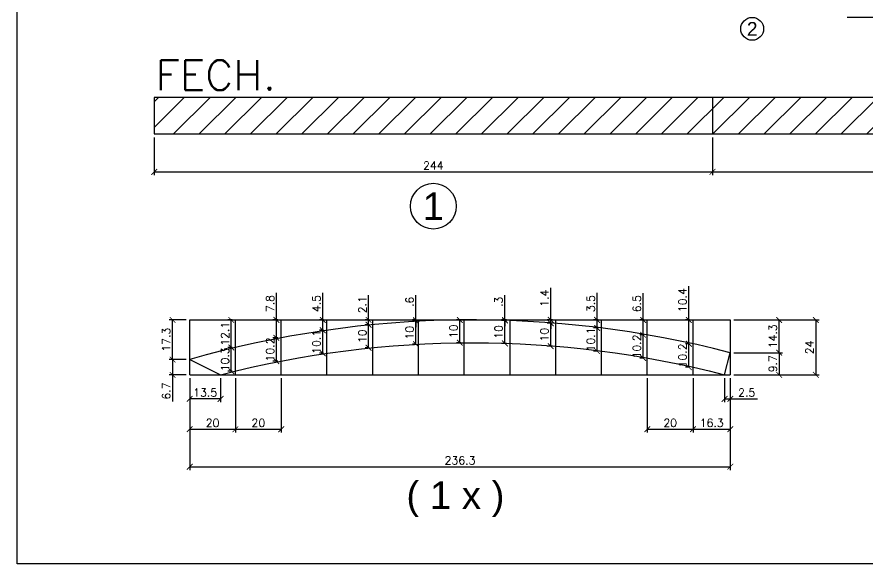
# Model space of a CAD drawing. Extents: x 4150 to 8661, y -614 to 3008.
# Drawn here: x 7153 to 7896, y 752 to 1230 of the extents above; entities that cross this region are included whole.
import ezdxf
from ezdxf.enums import TextEntityAlignment as Align

# ---------------------------------------------------------------- set-up
doc = ezdxf.new("R2010")
doc.units = 0
doc.header["$PDMODE"] = 34
for name, color, linetype in [('COTA', 241, 'Continuous'), ('Painéis', 200, 'Continuous'), ('Romaneio', 10, 'Continuous')]:
    doc.layers.add(name, color=color, linetype=linetype)
doc.layers.add('Hachura', color=251, linetype='Continuous', lineweight=9)
doc.layers.add('Texto Seção', color=7, linetype='Continuous', lineweight=15)
doc.styles.add('ARIAL', font='arial.ttf')
doc.styles.add('REGUA-120', font='ROMANS.shx', dxfattribs={"height": 15})
doc.styles.add('ROMANS', font='romans.shx')
doc.dimstyles.new('Cota Seção (2x)', dxfattribs={"dimtxt": 7, "dimasz": 5, "dimexe": 3, "dimexo": 3, "dimgap": 2, "dimtad": 3, "dimdec": 1, "dimlfac": 0.5, "dimzin": 12, "dimdsep": 46, "dimtxsty": 'ROMANS', "dimblk": 'ARCHTICK', "dimcen": 0, "dimclrd": 4, "dimclre": 4, "dimclrt": 1, "dimadec": 1, "dimazin": 3, "dimtfac": 1, "dimtdec": 1, "dimtmove": 0, "dimatfit": 3, "dimldrblk": 'OBLIQUE', "dimfxl": 1, "dimtolj": 1, "dimtzin": 12, "dimarcsym": 0})

# ---------------------------------------------------------------- blocks, each defined once
blk = doc.blocks.new('_ArchTick')
at = {"color": 0, "linetype": 'ByBlock', "const_width": 0.15}
blk.add_lwpolyline([(-0.5, -0.5), (0.5, 0.5)], dxfattribs=at)
blk = doc.blocks.new('*D679')
at = {"layer": 'COTA', "color": 4, "lineweight": -2, "transparency": 16777216}
for p, q in [((7272.56, 1124.72), (7272.56, 1091.56)), ((7760.56, 1124.72), (7760.56, 1091.56)), ((7272.56, 1094.56), (7760.56, 1094.56))]:
    blk.add_line(p, q, dxfattribs=at)
at = {"layer": 'Defpoints', "color": 0, "transparency": 16777216}
for p in [(7272.56, 1127.72), (7760.56, 1127.72), (7760.56, 1094.56)]:
    blk.add_point(p, dxfattribs=at)
at = {"layer": 'COTA', "color": 4, "lineweight": -2, "transparency": 16777216, "xscale": 5, "yscale": 5, "zscale": 5, "rotation": 180}
blk.add_blockref('_ArchTick', (7272.56, 1094.56), dxfattribs=at)
at = {"layer": 'COTA', "color": 4, "lineweight": -2, "transparency": 16777216, "xscale": 5, "yscale": 5, "zscale": 5}
blk.add_blockref('_ArchTick', (7760.56, 1094.56), dxfattribs=at)
at = {"layer": 'COTA', "color": 1, "transparency": 16777216, "insert": (7516.56, 1100.06), "char_height": 7, "attachment_point": 5, "style": 'ROMANS'}
blk.add_mtext('\\A1;244', dxfattribs=at)
blk = doc.blocks.new('_Oblique')
at = {"color": 0, "linetype": 'ByBlock', "lineweight": -2}
blk.add_line((-0.5, -0.5), (0.5, 0.5), dxfattribs=at)
blk = doc.blocks.new('*D941')
at = {"layer": 'COTA', "color": 4, "lineweight": -2, "transparency": 16777216}
for p, q in [((7760.56, 1124.72), (7760.56, 1091.56)), ((8102.56, 1124.72), (8102.56, 1091.56)), ((7760.56, 1094.56), (8102.56, 1094.56))]:
    blk.add_line(p, q, dxfattribs=at)
at = {"layer": 'Defpoints', "color": 0, "transparency": 16777216}
for p in [(7760.56, 1127.72), (8102.56, 1127.72), (8102.56, 1094.56)]:
    blk.add_point(p, dxfattribs=at)
at = {"layer": 'COTA', "color": 4, "lineweight": -2, "transparency": 16777216, "xscale": 5, "yscale": 5, "zscale": 5, "rotation": 180}
blk.add_blockref('_ArchTick', (7760.56, 1094.56), dxfattribs=at)
at = {"layer": 'COTA', "color": 4, "lineweight": -2, "transparency": 16777216, "xscale": 5, "yscale": 5, "zscale": 5}
blk.add_blockref('_ArchTick', (8102.56, 1094.56), dxfattribs=at)
at = {"layer": 'COTA', "color": 1, "transparency": 16777216, "insert": (7931.56, 1100.06), "char_height": 7, "attachment_point": 5, "style": 'ROMANS'}
blk.add_mtext('\\A1;171', dxfattribs=at)
blk = doc.blocks.new('*D885')
at = {"layer": 'COTA', "color": 4, "lineweight": -2, "transparency": 16777216}
for p, q in [((7303.56, 914.06), (7303.56, 833.71)), ((7776.14, 914.06), (7776.14, 833.71)), ((7303.56, 836.71), (7776.14, 836.71))]:
    blk.add_line(p, q, dxfattribs=at)
at = {"layer": 'Defpoints', "color": 0, "transparency": 16777216}
for p in [(7303.56, 917.06), (7776.14, 917.06), (7776.14, 836.71)]:
    blk.add_point(p, dxfattribs=at)
at = {"layer": 'COTA', "color": 4, "lineweight": -2, "transparency": 16777216, "xscale": 5, "yscale": 5, "zscale": 5, "rotation": 180}
blk.add_blockref('_ArchTick', (7303.56, 836.71), dxfattribs=at)
at = {"layer": 'COTA', "color": 4, "lineweight": -2, "transparency": 16777216, "xscale": 5, "yscale": 5, "zscale": 5}
blk.add_blockref('_ArchTick', (7776.14, 836.71), dxfattribs=at)
at = {"layer": 'COTA', "color": 1, "transparency": 16777216, "insert": (7539.85, 842.21), "char_height": 7, "attachment_point": 5, "style": 'ROMANS'}
blk.add_mtext('\\A1;236.3', dxfattribs=at)
blk = doc.blocks.new('*D886')
at = {"layer": 'COTA', "color": 4, "lineweight": -2, "transparency": 16777216}
for p, q in [((7300.56, 930.42), (7285.58, 930.42)), ((7288.58, 930.42), (7288.58, 917.06)), ((7300.56, 917.06), (7285.58, 917.06)), ((7288.58, 917.06), (7288.58, 893.72))]:
    blk.add_line(p, q, dxfattribs=at)
at = {"layer": 'Defpoints', "color": 0, "transparency": 16777216}
for p in [(7303.56, 930.42), (7288.58, 917.06), (7303.56, 917.06)]:
    blk.add_point(p, dxfattribs=at)
at = {"layer": 'COTA', "color": 4, "lineweight": -2, "transparency": 16777216, "xscale": 5, "yscale": 5, "zscale": 5}
for p, rotation in [((7288.58, 930.42), 90), ((7288.58, 917.06), 270)]:
    blk.add_blockref('_ArchTick', p, dxfattribs=dict(at, rotation=rotation))
at = {"layer": 'COTA', "color": 1, "transparency": 16777216, "insert": (7283.08, 902.89), "char_height": 7, "attachment_point": 5, "rotation": 90, "style": 'ROMANS'}
blk.add_mtext('\\A1;6.7', dxfattribs=at)
blk = doc.blocks.new('*D887')
at = {"layer": 'COTA', "color": 4, "lineweight": -2, "transparency": 16777216}
for p, q in [((7300.56, 965.07), (7285.58, 965.07)), ((7288.58, 930.42), (7288.58, 965.07)), ((7300.56, 930.42), (7285.58, 930.42))]:
    blk.add_line(p, q, dxfattribs=at)
at = {"layer": 'Defpoints', "color": 0, "transparency": 16777216}
for p in [(7288.58, 965.07), (7303.56, 965.07), (7303.56, 930.42)]:
    blk.add_point(p, dxfattribs=at)
at = {"layer": 'COTA', "color": 4, "lineweight": -2, "transparency": 16777216, "xscale": 5, "yscale": 5, "zscale": 5}
for p, rotation in [((7288.58, 965.07), 90), ((7288.58, 930.42), 270)]:
    blk.add_blockref('_ArchTick', p, dxfattribs=dict(at, rotation=rotation))
at = {"layer": 'COTA', "color": 1, "transparency": 16777216, "insert": (7283.08, 947.74), "char_height": 7, "attachment_point": 5, "rotation": 90, "style": 'ROMANS'}
blk.add_mtext('\\A1;17.3', dxfattribs=at)
blk = doc.blocks.new('*D888')
at = {"layer": 'COTA', "color": 4, "lineweight": -2, "transparency": 16777216}
for p, q in [((7303.56, 914.06), (7303.56, 893.04)), ((7330.55, 914.06), (7330.55, 893.04)), ((7330.55, 896.04), (7303.56, 896.04))]:
    blk.add_line(p, q, dxfattribs=at)
at = {"layer": 'Defpoints', "color": 0, "transparency": 16777216}
for p in [(7303.56, 917.06), (7330.55, 917.06), (7303.56, 896.04)]:
    blk.add_point(p, dxfattribs=at)
at = {"layer": 'COTA', "color": 4, "lineweight": -2, "transparency": 16777216, "xscale": 5, "yscale": 5, "zscale": 5, "rotation": 180}
blk.add_blockref('_ArchTick', (7303.56, 896.04), dxfattribs=at)
at = {"layer": 'COTA', "color": 4, "lineweight": -2, "transparency": 16777216, "xscale": 5, "yscale": 5, "zscale": 5}
blk.add_blockref('_ArchTick', (7330.55, 896.04), dxfattribs=at)
at = {"layer": 'COTA', "color": 1, "transparency": 16777216, "insert": (7317.06, 901.54), "char_height": 7, "attachment_point": 5, "style": 'ROMANS'}
blk.add_mtext('\\A1;13.5', dxfattribs=at)
blk = doc.blocks.new('*D889')
at = {"layer": 'COTA', "color": 4, "lineweight": -2, "transparency": 16777216}
for p, q in [((7303.56, 914.06), (7303.56, 866.52)), ((7343.56, 914.06), (7343.56, 866.52)), ((7303.56, 869.52), (7343.56, 869.52))]:
    blk.add_line(p, q, dxfattribs=at)
at = {"layer": 'Defpoints', "color": 0, "transparency": 16777216}
for p in [(7303.56, 917.06), (7343.56, 917.06), (7343.56, 869.52)]:
    blk.add_point(p, dxfattribs=at)
at = {"layer": 'COTA', "color": 4, "lineweight": -2, "transparency": 16777216, "xscale": 5, "yscale": 5, "zscale": 5, "rotation": 180}
blk.add_blockref('_ArchTick', (7303.56, 869.52), dxfattribs=at)
at = {"layer": 'COTA', "color": 4, "lineweight": -2, "transparency": 16777216, "xscale": 5, "yscale": 5, "zscale": 5}
blk.add_blockref('_ArchTick', (7343.56, 869.52), dxfattribs=at)
at = {"layer": 'COTA', "color": 1, "transparency": 16777216, "insert": (7323.56, 875.02), "char_height": 7, "attachment_point": 5, "style": 'ROMANS'}
blk.add_mtext('\\A1;20', dxfattribs=at)
blk = doc.blocks.new('*D890')
at = {"layer": 'COTA', "color": 4, "lineweight": -2, "transparency": 16777216}
for p, q in [((7343.56, 914.06), (7343.56, 866.52)), ((7383.56, 914.06), (7383.56, 866.52)), ((7343.56, 869.52), (7383.56, 869.52))]:
    blk.add_line(p, q, dxfattribs=at)
at = {"layer": 'Defpoints', "color": 0, "transparency": 16777216}
for p in [(7343.56, 917.06), (7383.56, 917.06), (7383.56, 869.52)]:
    blk.add_point(p, dxfattribs=at)
at = {"layer": 'COTA', "color": 4, "lineweight": -2, "transparency": 16777216, "xscale": 5, "yscale": 5, "zscale": 5, "rotation": 180}
blk.add_blockref('_ArchTick', (7343.56, 869.52), dxfattribs=at)
at = {"layer": 'COTA', "color": 4, "lineweight": -2, "transparency": 16777216, "xscale": 5, "yscale": 5, "zscale": 5}
blk.add_blockref('_ArchTick', (7383.56, 869.52), dxfattribs=at)
at = {"layer": 'COTA', "color": 1, "transparency": 16777216, "insert": (7363.56, 875.02), "char_height": 7, "attachment_point": 5, "style": 'ROMANS'}
blk.add_mtext('\\A1;20', dxfattribs=at)
blk = doc.blocks.new('*D891')
at = {"layer": 'COTA', "color": 4, "lineweight": -2, "transparency": 16777216}
for p, q in [((7703.56, 914.06), (7703.56, 866.52)), ((7743.56, 914.06), (7743.56, 866.52)), ((7703.56, 869.52), (7743.56, 869.52))]:
    blk.add_line(p, q, dxfattribs=at)
at = {"layer": 'Defpoints', "color": 0, "transparency": 16777216}
for p in [(7703.56, 917.06), (7743.56, 917.06), (7743.56, 869.52)]:
    blk.add_point(p, dxfattribs=at)
at = {"layer": 'COTA', "color": 4, "lineweight": -2, "transparency": 16777216, "xscale": 5, "yscale": 5, "zscale": 5, "rotation": 180}
blk.add_blockref('_ArchTick', (7703.56, 869.52), dxfattribs=at)
at = {"layer": 'COTA', "color": 4, "lineweight": -2, "transparency": 16777216, "xscale": 5, "yscale": 5, "zscale": 5}
blk.add_blockref('_ArchTick', (7743.56, 869.52), dxfattribs=at)
at = {"layer": 'COTA', "color": 1, "transparency": 16777216, "insert": (7723.56, 875.02), "char_height": 7, "attachment_point": 5, "style": 'ROMANS'}
blk.add_mtext('\\A1;20', dxfattribs=at)
blk = doc.blocks.new('*D892')
at = {"layer": 'COTA', "color": 4, "lineweight": -2, "transparency": 16777216}
for p, q in [((7743.56, 914.06), (7743.56, 866.52)), ((7776.14, 914.06), (7776.14, 866.52)), ((7743.56, 869.52), (7776.14, 869.52))]:
    blk.add_line(p, q, dxfattribs=at)
at = {"layer": 'Defpoints', "color": 0, "transparency": 16777216}
for p in [(7743.56, 917.06), (7776.14, 917.06), (7776.14, 869.52)]:
    blk.add_point(p, dxfattribs=at)
at = {"layer": 'COTA', "color": 4, "lineweight": -2, "transparency": 16777216, "xscale": 5, "yscale": 5, "zscale": 5, "rotation": 180}
blk.add_blockref('_ArchTick', (7743.56, 869.52), dxfattribs=at)
at = {"layer": 'COTA', "color": 4, "lineweight": -2, "transparency": 16777216, "xscale": 5, "yscale": 5, "zscale": 5}
blk.add_blockref('_ArchTick', (7776.14, 869.52), dxfattribs=at)
at = {"layer": 'COTA', "color": 1, "transparency": 16777216, "insert": (7759.85, 875.02), "char_height": 7, "attachment_point": 5, "style": 'ROMANS'}
blk.add_mtext('\\A1;16.3', dxfattribs=at)
blk = doc.blocks.new('*D893')
at = {"layer": 'COTA', "color": 4, "lineweight": -2, "transparency": 16777216}
for p, q in [((7771.12, 914.06), (7771.12, 893.04)), ((7776.14, 914.06), (7776.14, 893.04)), ((7771.12, 896.04), (7776.14, 896.04)), ((7776.14, 896.04), (7799.8, 896.04))]:
    blk.add_line(p, q, dxfattribs=at)
at = {"layer": 'Defpoints', "color": 0, "transparency": 16777216}
for p in [(7771.12, 917.06), (7776.14, 917.06), (7776.14, 896.04)]:
    blk.add_point(p, dxfattribs=at)
at = {"layer": 'COTA', "color": 4, "lineweight": -2, "transparency": 16777216, "xscale": 5, "yscale": 5, "zscale": 5, "rotation": 180}
blk.add_blockref('_ArchTick', (7771.12, 896.04), dxfattribs=at)
at = {"layer": 'COTA', "color": 4, "lineweight": -2, "transparency": 16777216, "xscale": 5, "yscale": 5, "zscale": 5}
blk.add_blockref('_ArchTick', (7776.14, 896.04), dxfattribs=at)
at = {"layer": 'COTA', "color": 1, "transparency": 16777216, "insert": (7790.47, 901.54), "char_height": 7, "attachment_point": 5, "style": 'ROMANS'}
blk.add_mtext('\\A1;2.5', dxfattribs=at)
blk = doc.blocks.new('*D894')
at = {"layer": 'COTA', "color": 4, "lineweight": -2, "transparency": 16777216}
for p, q in [((7779.14, 936.42), (7821.85, 936.42)), ((7818.85, 936.42), (7818.85, 917.06)), ((7779.14, 917.06), (7821.85, 917.06))]:
    blk.add_line(p, q, dxfattribs=at)
at = {"layer": 'Defpoints', "color": 0, "transparency": 16777216}
for p in [(7776.14, 936.42), (7776.14, 917.06), (7818.85, 917.06)]:
    blk.add_point(p, dxfattribs=at)
at = {"layer": 'COTA', "color": 4, "lineweight": -2, "transparency": 16777216, "xscale": 5, "yscale": 5, "zscale": 5}
for p, rotation in [((7818.85, 936.42), 90), ((7818.85, 917.06), 270)]:
    blk.add_blockref('_ArchTick', p, dxfattribs=dict(at, rotation=rotation))
at = {"layer": 'COTA', "color": 1, "transparency": 16777216, "insert": (7813.35, 926.74), "char_height": 7, "attachment_point": 5, "rotation": 90, "style": 'ROMANS'}
blk.add_mtext('\\A1;9.7', dxfattribs=at)
blk = doc.blocks.new('*D895')
at = {"layer": 'COTA', "color": 4, "lineweight": -2, "transparency": 16777216}
for p, q in [((7779.14, 965.07), (7821.85, 965.07)), ((7818.85, 936.42), (7818.85, 965.07)), ((7779.14, 936.42), (7821.85, 936.42))]:
    blk.add_line(p, q, dxfattribs=at)
at = {"layer": 'Defpoints', "color": 0, "transparency": 16777216}
for p in [(7776.14, 965.07), (7818.85, 965.07), (7776.14, 936.42)]:
    blk.add_point(p, dxfattribs=at)
at = {"layer": 'COTA', "color": 4, "lineweight": -2, "transparency": 16777216, "xscale": 5, "yscale": 5, "zscale": 5}
for p, rotation in [((7818.85, 965.07), 90), ((7818.85, 936.42), 270)]:
    blk.add_blockref('_ArchTick', p, dxfattribs=dict(at, rotation=rotation))
at = {"layer": 'COTA', "color": 1, "transparency": 16777216, "insert": (7813.35, 950.74), "char_height": 7, "attachment_point": 5, "rotation": 90, "style": 'ROMANS'}
blk.add_mtext('\\A1;14.3', dxfattribs=at)
blk = doc.blocks.new('*D896')
at = {"layer": 'COTA', "color": 4, "lineweight": -2, "transparency": 16777216}
for p, q in [((7779.14, 965.07), (7853.89, 965.07)), ((7850.89, 965.07), (7850.89, 917.06)), ((7779.14, 917.06), (7853.89, 917.06))]:
    blk.add_line(p, q, dxfattribs=at)
at = {"layer": 'Defpoints', "color": 0, "transparency": 16777216}
for p in [(7776.14, 965.07), (7776.14, 917.06), (7850.89, 917.06)]:
    blk.add_point(p, dxfattribs=at)
at = {"layer": 'COTA', "color": 4, "lineweight": -2, "transparency": 16777216, "xscale": 5, "yscale": 5, "zscale": 5}
for p, rotation in [((7850.89, 965.07), 90), ((7850.89, 917.06), 270)]:
    blk.add_blockref('_ArchTick', p, dxfattribs=dict(at, rotation=rotation))
at = {"layer": 'COTA', "color": 1, "transparency": 16777216, "insert": (7845.39, 941.06), "char_height": 7, "attachment_point": 5, "rotation": 90, "style": 'ROMANS'}
blk.add_mtext('\\A1;24', dxfattribs=at)
blk = doc.blocks.new('*D897')
at = {"layer": 'COTA', "color": 4, "lineweight": -2, "transparency": 16777216}
for p, q in [((7340.56, 940.89), (7336.95, 940.89)), ((7339.95, 920.32), (7339.95, 940.89)), ((7340.56, 920.32), (7336.95, 920.32))]:
    blk.add_line(p, q, dxfattribs=at)
at = {"layer": 'Defpoints', "color": 0, "transparency": 16777216}
for p in [(7339.95, 940.89), (7343.56, 940.89), (7343.56, 920.32)]:
    blk.add_point(p, dxfattribs=at)
at = {"layer": 'COTA', "color": 4, "lineweight": -2, "transparency": 16777216, "xscale": 5, "yscale": 5, "zscale": 5}
for p, rotation in [((7339.95, 940.89), 90), ((7339.95, 920.32), 270)]:
    blk.add_blockref('_ArchTick', p, dxfattribs=dict(at, rotation=rotation))
at = {"layer": 'COTA', "color": 1, "transparency": 16777216, "insert": (7334.45, 930.61), "char_height": 7, "attachment_point": 5, "rotation": 90, "style": 'ROMANS'}
blk.add_mtext('\\A1;10.3', dxfattribs=at)
blk = doc.blocks.new('*D898')
at = {"layer": 'COTA', "color": 4, "lineweight": -2, "transparency": 16777216}
for p, q in [((7340.56, 965.07), (7336.95, 965.07)), ((7339.95, 940.89), (7339.95, 965.07)), ((7340.56, 940.89), (7336.95, 940.89))]:
    blk.add_line(p, q, dxfattribs=at)
at = {"layer": 'Defpoints', "color": 0, "transparency": 16777216}
for p in [(7339.95, 965.07), (7343.56, 965.07), (7343.56, 940.89)]:
    blk.add_point(p, dxfattribs=at)
at = {"layer": 'COTA', "color": 4, "lineweight": -2, "transparency": 16777216, "xscale": 5, "yscale": 5, "zscale": 5}
for p, rotation in [((7339.95, 965.07), 90), ((7339.95, 940.89), 270)]:
    blk.add_blockref('_ArchTick', p, dxfattribs=dict(at, rotation=rotation))
at = {"layer": 'COTA', "color": 1, "transparency": 16777216, "insert": (7334.45, 952.98), "char_height": 7, "attachment_point": 5, "rotation": 90, "style": 'ROMANS'}
blk.add_mtext('\\A1;12.1', dxfattribs=at)
blk = doc.blocks.new('*D899')
at = {"layer": 'COTA', "color": 4, "lineweight": -2, "transparency": 16777216}
for p, q in [((7380.56, 949.42), (7376.32, 949.42)), ((7379.32, 929.06), (7379.32, 949.42)), ((7380.56, 929.06), (7376.32, 929.06))]:
    blk.add_line(p, q, dxfattribs=at)
at = {"layer": 'Defpoints', "color": 0, "transparency": 16777216}
for p in [(7379.32, 949.42), (7383.56, 949.42), (7383.56, 929.06)]:
    blk.add_point(p, dxfattribs=at)
at = {"layer": 'COTA', "color": 4, "lineweight": -2, "transparency": 16777216, "xscale": 5, "yscale": 5, "zscale": 5}
for p, rotation in [((7379.32, 949.42), 90), ((7379.32, 929.06), 270)]:
    blk.add_blockref('_ArchTick', p, dxfattribs=dict(at, rotation=rotation))
at = {"layer": 'COTA', "color": 1, "transparency": 16777216, "insert": (7373.82, 939.24), "char_height": 7, "attachment_point": 5, "rotation": 90, "style": 'ROMANS'}
blk.add_mtext('\\A1;10.2', dxfattribs=at)
blk = doc.blocks.new('*D900')
at = {"layer": 'COTA', "color": 4, "lineweight": -2, "transparency": 16777216}
for p, q in [((7379.32, 965.07), (7379.32, 988.73)), ((7380.56, 965.07), (7376.32, 965.07)), ((7379.32, 949.42), (7379.32, 965.07)), ((7380.56, 949.42), (7376.32, 949.42))]:
    blk.add_line(p, q, dxfattribs=at)
at = {"layer": 'Defpoints', "color": 0, "transparency": 16777216}
for p in [(7379.32, 965.07), (7383.56, 965.07), (7383.56, 949.42)]:
    blk.add_point(p, dxfattribs=at)
at = {"layer": 'COTA', "color": 4, "lineweight": -2, "transparency": 16777216, "xscale": 5, "yscale": 5, "zscale": 5}
for p, rotation in [((7379.32, 965.07), 90), ((7379.32, 949.42), 270)]:
    blk.add_blockref('_ArchTick', p, dxfattribs=dict(at, rotation=rotation))
at = {"layer": 'COTA', "color": 1, "transparency": 16777216, "insert": (7373.82, 979.4), "char_height": 7, "attachment_point": 5, "rotation": 90, "style": 'ROMANS'}
blk.add_mtext('\\A1;7.8', dxfattribs=at)
blk = doc.blocks.new('*D901')
at = {"layer": 'COTA', "color": 4, "lineweight": -2, "transparency": 16777216}
for p, q in [((7420.56, 956.07), (7416.9, 956.07)), ((7419.9, 935.87), (7419.9, 956.07)), ((7420.56, 935.87), (7416.9, 935.87))]:
    blk.add_line(p, q, dxfattribs=at)
at = {"layer": 'Defpoints', "color": 0, "transparency": 16777216}
for p in [(7419.9, 956.07), (7423.56, 956.07), (7423.56, 935.87)]:
    blk.add_point(p, dxfattribs=at)
at = {"layer": 'COTA', "color": 4, "lineweight": -2, "transparency": 16777216, "xscale": 5, "yscale": 5, "zscale": 5}
for p, rotation in [((7419.9, 956.07), 90), ((7419.9, 935.87), 270)]:
    blk.add_blockref('_ArchTick', p, dxfattribs=dict(at, rotation=rotation))
at = {"layer": 'COTA', "color": 1, "transparency": 16777216, "insert": (7414.4, 945.97), "char_height": 7, "attachment_point": 5, "rotation": 90, "style": 'ROMANS'}
blk.add_mtext('\\A1;10.1', dxfattribs=at)
blk = doc.blocks.new('*D902')
at = {"layer": 'COTA', "color": 4, "lineweight": -2, "transparency": 16777216}
for p, q in [((7419.9, 965.07), (7419.9, 988.73)), ((7420.56, 965.07), (7416.9, 965.07)), ((7419.9, 956.07), (7419.9, 965.07)), ((7420.56, 956.07), (7416.9, 956.07))]:
    blk.add_line(p, q, dxfattribs=at)
at = {"layer": 'Defpoints', "color": 0, "transparency": 16777216}
for p in [(7419.9, 965.07), (7423.56, 965.07), (7423.56, 956.07)]:
    blk.add_point(p, dxfattribs=at)
at = {"layer": 'COTA', "color": 4, "lineweight": -2, "transparency": 16777216, "xscale": 5, "yscale": 5, "zscale": 5}
for p, rotation in [((7419.9, 965.07), 90), ((7419.9, 956.07), 270)]:
    blk.add_blockref('_ArchTick', p, dxfattribs=dict(at, rotation=rotation))
at = {"layer": 'COTA', "color": 1, "transparency": 16777216, "insert": (7414.4, 979.4), "char_height": 7, "attachment_point": 5, "rotation": 90, "style": 'ROMANS'}
blk.add_mtext('\\A1;4.5', dxfattribs=at)
blk = doc.blocks.new('*D903')
at = {"layer": 'COTA', "color": 4, "lineweight": -2, "transparency": 16777216}
for p, q in [((7460.56, 960.89), (7456.98, 960.89)), ((7459.98, 940.79), (7459.98, 960.89)), ((7460.56, 940.79), (7456.98, 940.79))]:
    blk.add_line(p, q, dxfattribs=at)
at = {"layer": 'Defpoints', "color": 0, "transparency": 16777216}
for p in [(7459.98, 960.89), (7463.56, 960.89), (7463.56, 940.79)]:
    blk.add_point(p, dxfattribs=at)
at = {"layer": 'COTA', "color": 4, "lineweight": -2, "transparency": 16777216, "xscale": 5, "yscale": 5, "zscale": 5}
for p, rotation in [((7459.98, 960.89), 90), ((7459.98, 940.79), 270)]:
    blk.add_blockref('_ArchTick', p, dxfattribs=dict(at, rotation=rotation))
at = {"layer": 'COTA', "color": 1, "transparency": 16777216, "insert": (7454.48, 950.84), "char_height": 7, "attachment_point": 5, "rotation": 90, "style": 'ROMANS'}
blk.add_mtext('\\A1;10', dxfattribs=at)
blk = doc.blocks.new('*D904')
at = {"layer": 'COTA', "color": 4, "lineweight": -2, "transparency": 16777216}
for p, q in [((7459.98, 965.07), (7459.98, 986.73)), ((7460.56, 965.07), (7456.98, 965.07)), ((7460.56, 960.89), (7456.98, 960.89)), ((7459.98, 960.89), (7459.98, 965.07))]:
    blk.add_line(p, q, dxfattribs=at)
at = {"layer": 'Defpoints', "color": 0, "transparency": 16777216}
for p in [(7459.98, 965.07), (7463.56, 965.07), (7463.56, 960.89)]:
    blk.add_point(p, dxfattribs=at)
at = {"layer": 'COTA', "color": 4, "lineweight": -2, "transparency": 16777216, "xscale": 5, "yscale": 5, "zscale": 5}
for p, rotation in [((7459.98, 965.07), 90), ((7459.98, 960.89), 270)]:
    blk.add_blockref('_ArchTick', p, dxfattribs=dict(at, rotation=rotation))
at = {"layer": 'COTA', "color": 1, "transparency": 16777216, "insert": (7454.48, 978.4), "char_height": 7, "attachment_point": 5, "rotation": 90, "style": 'ROMANS'}
blk.add_mtext('\\A1;2.1', dxfattribs=at)
blk = doc.blocks.new('*D905')
at = {"layer": 'COTA', "color": 4, "lineweight": -2, "transparency": 16777216}
for p, q in [((7500.56, 963.89), (7498.31, 963.89)), ((7501.31, 943.87), (7501.31, 963.89)), ((7500.56, 943.87), (7498.31, 943.87))]:
    blk.add_line(p, q, dxfattribs=at)
at = {"layer": 'Defpoints', "color": 0, "transparency": 16777216}
for p in [(7501.31, 963.89), (7503.56, 963.89), (7503.56, 943.87)]:
    blk.add_point(p, dxfattribs=at)
at = {"layer": 'COTA', "color": 4, "lineweight": -2, "transparency": 16777216, "xscale": 5, "yscale": 5, "zscale": 5}
for p, rotation in [((7501.31, 963.89), 90), ((7501.31, 943.87), 270)]:
    blk.add_blockref('_ArchTick', p, dxfattribs=dict(at, rotation=rotation))
at = {"layer": 'COTA', "color": 1, "transparency": 16777216, "insert": (7495.81, 953.88), "char_height": 7, "attachment_point": 5, "rotation": 90, "style": 'ROMANS'}
blk.add_mtext('\\A1;10', dxfattribs=at)
blk = doc.blocks.new('*D906')
at = {"layer": 'COTA', "color": 4, "lineweight": -2, "transparency": 16777216}
for p, q in [((7501.31, 965.07), (7501.31, 986.73)), ((7500.56, 965.07), (7498.31, 965.07)), ((7500.56, 963.89), (7498.31, 963.89)), ((7501.31, 963.89), (7501.31, 965.07)), ((7501.31, 963.89), (7501.31, 958.89))]:
    blk.add_line(p, q, dxfattribs=at)
at = {"layer": 'Defpoints', "color": 0, "transparency": 16777216}
for p in [(7501.31, 965.07), (7503.56, 965.07), (7503.56, 963.89)]:
    blk.add_point(p, dxfattribs=at)
at = {"layer": 'COTA', "color": 4, "lineweight": -2, "transparency": 16777216, "xscale": 5, "yscale": 5, "zscale": 5}
for p, rotation in [((7501.31, 965.07), 270), ((7501.31, 963.89), 90)]:
    blk.add_blockref('_ArchTick', p, dxfattribs=dict(at, rotation=rotation))
at = {"layer": 'COTA', "color": 1, "transparency": 16777216, "insert": (7495.81, 980.9), "char_height": 7, "attachment_point": 5, "rotation": 90, "style": 'ROMANS'}
blk.add_mtext('\\A1;.6', dxfattribs=at)
blk = doc.blocks.new('*D907')
at = {"layer": 'COTA', "color": 4, "lineweight": -2, "transparency": 16777216}
for p, q in [((7540.56, 965.07), (7536.71, 965.07)), ((7539.71, 945.11), (7539.71, 965.07)), ((7540.56, 945.11), (7536.71, 945.11))]:
    blk.add_line(p, q, dxfattribs=at)
at = {"layer": 'Defpoints', "color": 0, "transparency": 16777216}
for p in [(7539.71, 965.07), (7543.56, 965.07), (7543.56, 945.11)]:
    blk.add_point(p, dxfattribs=at)
at = {"layer": 'COTA', "color": 4, "lineweight": -2, "transparency": 16777216, "xscale": 5, "yscale": 5, "zscale": 5}
for p, rotation in [((7539.71, 965.07), 90), ((7539.71, 945.11), 270)]:
    blk.add_blockref('_ArchTick', p, dxfattribs=dict(at, rotation=rotation))
at = {"layer": 'COTA', "color": 1, "transparency": 16777216, "insert": (7534.21, 955.09), "char_height": 7, "attachment_point": 5, "rotation": 90, "style": 'ROMANS'}
blk.add_mtext('\\A1;10', dxfattribs=at)
blk = doc.blocks.new('*D908')
at = {"layer": 'COTA', "color": 4, "lineweight": -2, "transparency": 16777216}
for p, q in [((7580.56, 964.54), (7576.11, 964.54)), ((7579.11, 944.53), (7579.11, 964.54)), ((7580.56, 944.53), (7576.11, 944.53))]:
    blk.add_line(p, q, dxfattribs=at)
at = {"layer": 'Defpoints', "color": 0, "transparency": 16777216}
for p in [(7579.11, 964.54), (7583.56, 964.54), (7583.56, 944.53)]:
    blk.add_point(p, dxfattribs=at)
at = {"layer": 'COTA', "color": 4, "lineweight": -2, "transparency": 16777216, "xscale": 5, "yscale": 5, "zscale": 5}
for p, rotation in [((7579.11, 964.54), 90), ((7579.11, 944.53), 270)]:
    blk.add_blockref('_ArchTick', p, dxfattribs=dict(at, rotation=rotation))
at = {"layer": 'COTA', "color": 1, "transparency": 16777216, "insert": (7573.61, 954.54), "char_height": 7, "attachment_point": 5, "rotation": 90, "style": 'ROMANS'}
blk.add_mtext('\\A1;10', dxfattribs=at)
blk = doc.blocks.new('*D909')
at = {"layer": 'COTA', "color": 4, "lineweight": -2, "transparency": 16777216}
for p, q in [((7579.11, 965.07), (7579.11, 986.73)), ((7580.56, 965.07), (7576.11, 965.07)), ((7580.56, 964.54), (7576.11, 964.54)), ((7579.11, 964.54), (7579.11, 965.07)), ((7579.11, 964.54), (7579.11, 959.54))]:
    blk.add_line(p, q, dxfattribs=at)
at = {"layer": 'Defpoints', "color": 0, "transparency": 16777216}
for p in [(7579.11, 965.07), (7583.56, 965.07), (7583.56, 964.54)]:
    blk.add_point(p, dxfattribs=at)
at = {"layer": 'COTA', "color": 4, "lineweight": -2, "transparency": 16777216, "xscale": 5, "yscale": 5, "zscale": 5}
for p, rotation in [((7579.11, 965.07), 270), ((7579.11, 964.54), 90)]:
    blk.add_blockref('_ArchTick', p, dxfattribs=dict(at, rotation=rotation))
at = {"layer": 'COTA', "color": 1, "transparency": 16777216, "insert": (7573.61, 980.9), "char_height": 7, "attachment_point": 5, "rotation": 90, "style": 'ROMANS'}
blk.add_mtext('\\A1;.3', dxfattribs=at)
blk = doc.blocks.new('*D910')
at = {"layer": 'COTA', "color": 4, "lineweight": -2, "transparency": 16777216}
for p, q in [((7620.56, 962.19), (7616.18, 962.19)), ((7619.18, 942.12), (7619.18, 962.19)), ((7620.56, 942.12), (7616.18, 942.12))]:
    blk.add_line(p, q, dxfattribs=at)
at = {"layer": 'Defpoints', "color": 0, "transparency": 16777216}
for p in [(7619.18, 962.19), (7623.56, 962.19), (7623.56, 942.12)]:
    blk.add_point(p, dxfattribs=at)
at = {"layer": 'COTA', "color": 4, "lineweight": -2, "transparency": 16777216, "xscale": 5, "yscale": 5, "zscale": 5}
for p, rotation in [((7619.18, 962.19), 90), ((7619.18, 942.12), 270)]:
    blk.add_blockref('_ArchTick', p, dxfattribs=dict(at, rotation=rotation))
at = {"layer": 'COTA', "color": 1, "transparency": 16777216, "insert": (7613.68, 952.16), "char_height": 7, "attachment_point": 5, "rotation": 90, "style": 'ROMANS'}
blk.add_mtext('\\A1;10', dxfattribs=at)
blk = doc.blocks.new('*D911')
at = {"layer": 'COTA', "color": 4, "lineweight": -2, "transparency": 16777216}
for p, q in [((7619.18, 965.07), (7619.18, 993.07)), ((7620.56, 965.07), (7616.18, 965.07)), ((7620.56, 962.19), (7616.18, 962.19)), ((7619.18, 962.19), (7619.18, 965.07)), ((7619.18, 962.19), (7619.18, 957.19))]:
    blk.add_line(p, q, dxfattribs=at)
at = {"layer": 'Defpoints', "color": 0, "transparency": 16777216}
for p in [(7619.18, 965.07), (7623.56, 965.07), (7623.56, 962.19)]:
    blk.add_point(p, dxfattribs=at)
at = {"layer": 'COTA', "color": 4, "lineweight": -2, "transparency": 16777216, "xscale": 5, "yscale": 5, "zscale": 5}
for p, rotation in [((7619.18, 965.07), 270), ((7619.18, 962.19), 90)]:
    blk.add_blockref('_ArchTick', p, dxfattribs=dict(at, rotation=rotation))
at = {"layer": 'COTA', "color": 1, "transparency": 16777216, "insert": (7613.68, 984.07), "char_height": 7, "attachment_point": 5, "rotation": 90, "style": 'ROMANS'}
blk.add_mtext('\\A1;1.4', dxfattribs=at)
blk = doc.blocks.new('*D912')
at = {"layer": 'COTA', "color": 4, "lineweight": -2, "transparency": 16777216}
for p, q in [((7660.56, 958.04), (7656.68, 958.04)), ((7659.68, 937.87), (7659.68, 958.04)), ((7660.56, 937.87), (7656.68, 937.87))]:
    blk.add_line(p, q, dxfattribs=at)
at = {"layer": 'Defpoints', "color": 0, "transparency": 16777216}
for p in [(7659.68, 958.04), (7663.56, 958.04), (7663.56, 937.87)]:
    blk.add_point(p, dxfattribs=at)
at = {"layer": 'COTA', "color": 4, "lineweight": -2, "transparency": 16777216, "xscale": 5, "yscale": 5, "zscale": 5}
for p, rotation in [((7659.68, 958.04), 90), ((7659.68, 937.87), 270)]:
    blk.add_blockref('_ArchTick', p, dxfattribs=dict(at, rotation=rotation))
at = {"layer": 'COTA', "color": 1, "transparency": 16777216, "insert": (7654.18, 947.95), "char_height": 7, "attachment_point": 5, "rotation": 90, "style": 'ROMANS'}
blk.add_mtext('\\A1;10.1', dxfattribs=at)
blk = doc.blocks.new('*D913')
at = {"layer": 'COTA', "color": 4, "lineweight": -2, "transparency": 16777216}
for p, q in [((7659.68, 965.07), (7659.68, 988.73)), ((7660.56, 965.07), (7656.68, 965.07)), ((7659.68, 958.04), (7659.68, 965.07)), ((7660.56, 958.04), (7656.68, 958.04))]:
    blk.add_line(p, q, dxfattribs=at)
at = {"layer": 'Defpoints', "color": 0, "transparency": 16777216}
for p in [(7659.68, 965.07), (7663.56, 965.07), (7663.56, 958.04)]:
    blk.add_point(p, dxfattribs=at)
at = {"layer": 'COTA', "color": 4, "lineweight": -2, "transparency": 16777216, "xscale": 5, "yscale": 5, "zscale": 5}
for p, rotation in [((7659.68, 965.07), 90), ((7659.68, 958.04), 270)]:
    blk.add_blockref('_ArchTick', p, dxfattribs=dict(at, rotation=rotation))
at = {"layer": 'COTA', "color": 1, "transparency": 16777216, "insert": (7654.18, 979.4), "char_height": 7, "attachment_point": 5, "rotation": 90, "style": 'ROMANS'}
blk.add_mtext('\\A1;3.5', dxfattribs=at)
blk = doc.blocks.new('*D914')
at = {"layer": 'COTA', "color": 4, "lineweight": -2, "transparency": 16777216}
for p, q in [((7700.56, 952.06), (7696.92, 952.06)), ((7699.92, 931.75), (7699.92, 952.06)), ((7700.56, 931.75), (7696.92, 931.75))]:
    blk.add_line(p, q, dxfattribs=at)
at = {"layer": 'Defpoints', "color": 0, "transparency": 16777216}
for p in [(7699.92, 952.06), (7703.56, 952.06), (7703.56, 931.75)]:
    blk.add_point(p, dxfattribs=at)
at = {"layer": 'COTA', "color": 4, "lineweight": -2, "transparency": 16777216, "xscale": 5, "yscale": 5, "zscale": 5}
for p, rotation in [((7699.92, 952.06), 90), ((7699.92, 931.75), 270)]:
    blk.add_blockref('_ArchTick', p, dxfattribs=dict(at, rotation=rotation))
at = {"layer": 'COTA', "color": 1, "transparency": 16777216, "insert": (7694.42, 941.9), "char_height": 7, "attachment_point": 5, "rotation": 90, "style": 'ROMANS'}
blk.add_mtext('\\A1;10.2', dxfattribs=at)
blk = doc.blocks.new('*D915')
at = {"layer": 'COTA', "color": 4, "lineweight": -2, "transparency": 16777216}
for p, q in [((7699.92, 965.07), (7699.92, 988.4)), ((7700.56, 965.07), (7696.92, 965.07)), ((7699.92, 952.06), (7699.92, 965.07)), ((7700.56, 952.06), (7696.92, 952.06))]:
    blk.add_line(p, q, dxfattribs=at)
at = {"layer": 'Defpoints', "color": 0, "transparency": 16777216}
for p in [(7699.92, 965.07), (7703.56, 965.07), (7703.56, 952.06)]:
    blk.add_point(p, dxfattribs=at)
at = {"layer": 'COTA', "color": 4, "lineweight": -2, "transparency": 16777216, "xscale": 5, "yscale": 5, "zscale": 5}
for p, rotation in [((7699.92, 965.07), 90), ((7699.92, 952.06), 270)]:
    blk.add_blockref('_ArchTick', p, dxfattribs=dict(at, rotation=rotation))
at = {"layer": 'COTA', "color": 1, "transparency": 16777216, "insert": (7694.42, 979.23), "char_height": 7, "attachment_point": 5, "rotation": 90, "style": 'ROMANS'}
blk.add_mtext('\\A1;6.5', dxfattribs=at)
blk = doc.blocks.new('*D916')
at = {"layer": 'COTA', "color": 4, "lineweight": -2, "transparency": 16777216}
for p, q in [((7740.56, 944.21), (7736.91, 944.21)), ((7739.91, 923.72), (7739.91, 944.21)), ((7740.56, 923.72), (7736.91, 923.72))]:
    blk.add_line(p, q, dxfattribs=at)
at = {"layer": 'Defpoints', "color": 0, "transparency": 16777216}
for p in [(7739.91, 944.21), (7743.56, 944.21), (7743.56, 923.72)]:
    blk.add_point(p, dxfattribs=at)
at = {"layer": 'COTA', "color": 4, "lineweight": -2, "transparency": 16777216, "xscale": 5, "yscale": 5, "zscale": 5}
for p, rotation in [((7739.91, 944.21), 90), ((7739.91, 923.72), 270)]:
    blk.add_blockref('_ArchTick', p, dxfattribs=dict(at, rotation=rotation))
at = {"layer": 'COTA', "color": 1, "transparency": 16777216, "insert": (7734.41, 933.97), "char_height": 7, "attachment_point": 5, "rotation": 90, "style": 'ROMANS'}
blk.add_mtext('\\A1;10.2', dxfattribs=at)
blk = doc.blocks.new('*D917')
at = {"layer": 'COTA', "color": 4, "lineweight": -2, "transparency": 16777216}
for p, q in [((7739.91, 965.07), (7739.91, 994.73)), ((7740.56, 965.07), (7736.91, 965.07)), ((7739.91, 944.21), (7739.91, 965.07)), ((7740.56, 944.21), (7736.91, 944.21))]:
    blk.add_line(p, q, dxfattribs=at)
at = {"layer": 'Defpoints', "color": 0, "transparency": 16777216}
for p in [(7739.91, 965.07), (7743.56, 965.07), (7743.56, 944.21)]:
    blk.add_point(p, dxfattribs=at)
at = {"layer": 'COTA', "color": 4, "lineweight": -2, "transparency": 16777216, "xscale": 5, "yscale": 5, "zscale": 5}
for p, rotation in [((7739.91, 965.07), 90), ((7739.91, 944.21), 270)]:
    blk.add_blockref('_ArchTick', p, dxfattribs=dict(at, rotation=rotation))
at = {"layer": 'COTA', "color": 1, "transparency": 16777216, "insert": (7734.41, 982.4), "char_height": 7, "attachment_point": 5, "rotation": 90, "style": 'ROMANS'}
blk.add_mtext('\\A1;10.4', dxfattribs=at)

msp = doc.modelspace()

# ---------------------------------------------------------------- hatches: boundary and pattern name
at = {"layer": 'Hachura', "linetype": 'ByBlock'}
h = msp.add_hatch(dxfattribs=at)
h.set_pattern_fill('ANSI31', color=256, scale=5)
h.set_pattern_definition([(45, (0, -1132.651), (-11.22532, 11.22532), [])])
h.paths.add_polyline_path([(7272.56, 1159.72), (7272.56, 1127.72), (7760.56, 1127.72), (7760.56, 1159.72)])
h.paths.add_polyline_path([(7760.56, 1159.72), (7760.56, 1127.72), (8102.56, 1127.72), (8102.56, 1159.72)])

# ---------------------------------------------------------------- linework, layer by layer
msp.add_lwpolyline([(7771.12, 917.06), (7776.14, 936.42, 0.133937), (7303.56, 930.42), (7330.55, 917.06, -0.127488)], format="xyb", close=True)
at = {"layer": 'COTA'}
for p, q in [((7303.56, 965.07), (7776.14, 965.07)), ((7303.56, 917.06), (7303.56, 965.07)), ((7343.56, 917.06), (7343.56, 965.07)), ((7383.56, 917.06), (7383.56, 965.07)), ((7423.56, 917.06), (7423.56, 965.07)), ((7463.56, 917.06), (7463.56, 965.07)), ((7503.56, 917.06), (7503.56, 965.07)), ((7543.56, 917.06), (7543.56, 965.07)), ((7583.56, 917.06), (7583.56, 965.07)), ((7623.56, 917.06), (7623.56, 965.07)), ((7663.56, 917.06), (7663.56, 965.07)), ((7703.56, 917.06), (7703.56, 965.07)), ((7743.56, 917.06), (7743.56, 965.07)), ((7776.14, 965.07), (7776.14, 917.06)), ((7303.56, 917.06), (7776.14, 917.06))]:
    msp.add_line(p, q, dxfattribs=at)
msp.add_lwpolyline([(7152.62, 1745.86), (8534.56, 1745.86), (8534.56, 751.63), (7152.62, 751.63)], close=True, dxfattribs=at)
at = {"layer": 'Painéis'}
for p, q in [((7878.29, 1230.01), (8185.97, 1230.01)), ((8102.56, 1159.72), (7272.56, 1159.72)), ((7272.56, 1159.72), (7272.56, 1127.72)), ((7760.56, 1159.72), (7760.56, 1127.72)), ((7272.56, 1127.72), (8102.56, 1127.72))]:
    msp.add_line(p, q, dxfattribs=at)
at = {"layer": 'Romaneio', "color": 1, "linetype": 'ByBlock'}
for centre, radius in [((7795.26, 1219.66), 10), ((7516.56, 1064.56), 20)]:
    msp.add_circle(centre, radius, dxfattribs=at)

# ---------------------------------------------------------------- texts
at = {"layer": 'Romaneio', "color": 255, "linetype": 'ByBlock', "style": 'ARIAL'}
for s, height, p in [('2', 12, (7795.26, 1219.61)), ('1', 24, (7516.56, 1064.56)), ('( 1 x )', 24, (7535.83, 811.8))]:
    msp.add_text(s, height=height, dxfattribs=at).set_placement(p, align=Align.MIDDLE_CENTER)
at = {"layer": 'Texto Seção', "style": 'REGUA-120', "width": 1.05}
msp.add_text('FECH.', height=26, dxfattribs=at).set_placement((7273.76, 1166.14))

# ---------------------------------------------------------------- dimensions: what is measured, and where the dimension line sits
at = {"layer": 'COTA'}
for base, p1, p2, picture, middle in [((7760.56, 1094.56), (7272.56, 1127.72), (7760.56, 1127.72), '*D679', (7516.56, 1100.06)), ((8102.56, 1094.56), (7760.56, 1127.72), (8102.56, 1127.72), '*D941', (7931.56, 1100.06)), ((7776.14, 836.71), (7303.56, 917.06), (7776.14, 917.06), '*D885', (7539.85, 842.21)), ((7303.56, 896.04), (7330.55, 917.06), (7303.56, 917.06), '*D888', (7317.06, 901.54)), ((7343.56, 869.52), (7303.56, 917.06), (7343.56, 917.06), '*D889', (7323.56, 875.02)), ((7383.56, 869.52), (7343.56, 917.06), (7383.56, 917.06), '*D890', (7363.56, 875.02)), ((7743.56, 869.52), (7703.56, 917.06), (7743.56, 917.06), '*D891', (7723.56, 875.02)), ((7776.14, 896.04), (7771.12, 917.06), (7776.14, 917.06), '*D893', (7790.47, 901.54))]:
    dim = msp.add_linear_dim(base=base, p1=p1, p2=p2, dimstyle='Cota Seção (2x)', dxfattribs=at)
    dim.commit()
    dim.dimension.update_dxf_attribs({"geometry": picture, "text_midpoint": middle})
for base, p1, p2, picture, middle in [((7619.18, 965.07), (7623.56, 962.19), (7623.56, 965.07), '*D911', (7613.68, 984.07)), ((7739.91, 965.07), (7743.56, 944.21), (7743.56, 965.07), '*D917', (7734.41, 982.4)), ((7379.32, 965.07), (7383.56, 949.42), (7383.56, 965.07), '*D900', (7373.82, 979.4)), ((7419.9, 965.07), (7423.56, 956.07), (7423.56, 965.07), '*D902', (7414.4, 979.4)), ((7459.98, 965.07), (7463.56, 960.89), (7463.56, 965.07), '*D904', (7454.48, 978.4)), ((7501.31, 965.07), (7503.56, 963.89), (7503.56, 965.07), '*D906', (7495.81, 980.9)), ((7579.11, 965.07), (7583.56, 964.54), (7583.56, 965.07), '*D909', (7573.61, 980.9)), ((7659.68, 965.07), (7663.56, 958.04), (7663.56, 965.07), '*D913', (7654.18, 979.4)), ((7699.92, 965.07), (7703.56, 952.06), (7703.56, 965.07), '*D915', (7694.42, 979.23)), ((7288.58, 965.07), (7303.56, 930.42), (7303.56, 965.07), '*D887', (7283.08, 947.74)), ((7339.95, 965.07), (7343.56, 940.89), (7343.56, 965.07), '*D898', (7334.45, 952.98)), ((7539.71, 965.07), (7543.56, 945.11), (7543.56, 965.07), '*D907', (7534.21, 955.09)), ((7579.11, 964.54), (7583.56, 944.53), (7583.56, 964.54), '*D908', (7573.61, 954.54)), ((7818.85, 965.07), (7776.14, 936.42), (7776.14, 965.07), '*D895', (7813.35, 950.74)), ((7850.89, 917.06), (7776.14, 965.07), (7776.14, 917.06), '*D896', (7845.39, 941.06)), ((7459.9814, 960.8879), (7463.5639, 940.7906), (7463.5639, 960.8879), '*D903', (7454.4814, 950.8392)), ((7501.31, 963.89), (7503.56, 943.87), (7503.56, 963.89), '*D905', (7495.81, 953.88)), ((7619.18, 962.19), (7623.56, 942.12), (7623.56, 962.19), '*D910', (7613.68, 952.16)), ((7818.85, 917.06), (7776.14, 936.42), (7776.14, 917.06), '*D894', (7813.35, 926.74)), ((7288.58, 917.06), (7303.56, 930.42), (7303.56, 917.06), '*D886', (7283.08, 902.89))]:
    dim = msp.add_linear_dim(base=base, p1=p1, p2=p2, angle=90, dimstyle='Cota Seção (2x)', dxfattribs=at)
    dim.commit()
    dim.dimension.update_dxf_attribs({"geometry": picture, "text_midpoint": middle})
for base, p1, p2, picture, middle in [((7659.68, 958.04), (7663.56, 937.87), (7663.56, 958.04), '*D912', (7659.68, 947.95)), ((7379.32, 949.42), (7383.56, 929.06), (7383.56, 949.42), '*D899', (7379.32, 939.24)), ((7419.9, 956.07), (7423.56, 935.87), (7423.56, 956.07), '*D901', (7419.9, 945.97)), ((7699.92, 952.06), (7703.56, 931.75), (7703.56, 952.06), '*D914', (7699.92, 941.9)), ((7739.91, 944.21), (7743.56, 923.72), (7743.56, 944.21), '*D916', (7739.91, 933.97)), ((7339.95, 940.89), (7343.56, 920.32), (7343.56, 940.89), '*D897', (7339.95, 930.61))]:
    dim = msp.add_linear_dim(base=base, p1=p1, p2=p2, angle=90, dimstyle='Cota Seção (2x)', dxfattribs=at)
    dim.commit()
    dim.dimension.update_dxf_attribs({"geometry": picture, "text_midpoint": middle, "dimtype": 160})
dim = msp.add_linear_dim(base=(7776.14, 869.52), p1=(7743.56, 917.06), p2=(7776.14, 917.06), dimstyle='Cota Seção (2x)', dxfattribs=at)
dim.commit()
dim.dimension.update_dxf_attribs({"geometry": '*D892', "text_midpoint": (7759.85, 869.52), "dimtype": 160})

doc.saveas('drawing.dxf')
